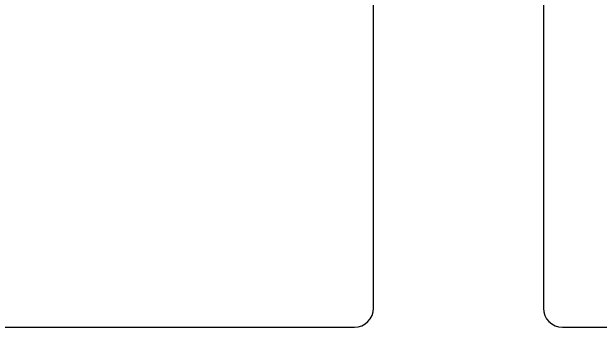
# Model space of a CAD drawing. Header units: millimetres. Extents: x -10 to 276, y -93 to 17.
# Drawn here: x 188.32 to 203.74, y -7 to 1.26 of the extents above; entities that cross this region are included whole.
import ezdxf

# ---------------------------------------------------------------- set-up
doc = ezdxf.new("R2010")
doc.units = ezdxf.units.MM
doc.layers.add('BLACK', color=7, linetype='CONTINUOUS')

msp = doc.modelspace()

# ---------------------------------------------------------------- linework, layer by layer
at = {"layer": 'BLACK', "linetype": 'Continuous'}
for p, q in [((197.8, -6.5), (197.8, 6.5)), ((202.25, 6.5), (202.25, -6.5)), ((183.7, -7), (197.3, -7)), ((202.75, -7), (216.35, -7))]:
    msp.add_line(p, q, dxfattribs=at)
at = {"layer": 'BLACK'}
for centre, start, end in [((197.3, -6.5), 270, 0), ((202.75, -6.5), 180, 270)]:
    msp.add_arc(centre, 0.5, start, end, dxfattribs=at)

doc.saveas('drawing.dxf')
